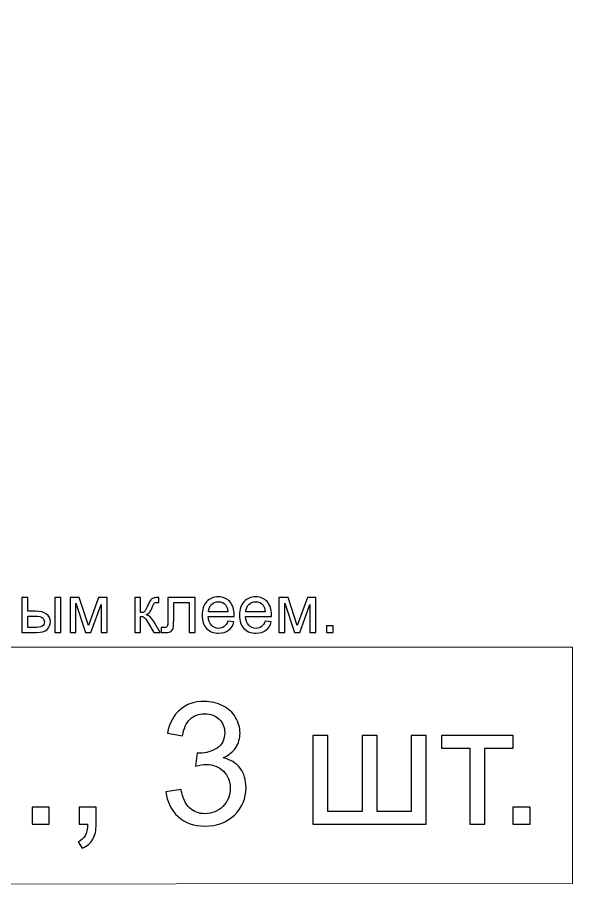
# Model space of a CAD drawing. Header units: millimetres. Extents: x -998 to 1016, y -1915 to 1914.
# Drawn here: x -289 to -218.9, y -1509.7 to -1400.2 of the extents above; entities that cross this region are included whole.
import ezdxf

# ---------------------------------------------------------------- set-up
doc = ezdxf.new("R2010")
doc.units = ezdxf.units.MM
doc.header["$MEASUREMENT"] = 0
doc.layers.add('layer 1', color=7, linetype='Continuous')

msp = doc.modelspace()

# ---------------------------------------------------------------- linework, layer by layer
at = {"layer": 'layer 1', "color": 143, "lineweight": 9}
msp.add_open_spline([(-484.008, -1400.1516), (-484.008, -1400.1516), (-505.2969, -1400.1516), (-505.2969, -1400.1516), (-505.2969, -1400.1516), (-519.0467, -1400.1516), (-518.938, -1413.1551), (-518.938, -1426.9021), (-518.938, -1426.9021), (-518.938, -1426.9021), (-518.938, -1509.738), (-518.938, -1509.738), (-518.938, -1509.738), (-518.938, -1509.738), (-218.938, -1509.4869), (-218.938, -1509.4869), (-218.938, -1509.4869), (-218.938, -1509.4869), (-218.938, -1479.6511), (-218.938, -1479.6511), (-218.938, -1479.6511), (-218.938, -1479.6511), (-472.2524, -1479.6511), (-472.2524, -1479.6511), (-472.2524, -1479.6511), (-472.2524, -1481.308), (-473.5955, -1482.6511), (-475.2524, -1482.6511), (-475.2524, -1482.6511), (-476.9093, -1482.6511), (-478.2524, -1481.308), (-478.2524, -1479.6511), (-478.2524, -1479.6511), (-478.2524, -1479.6511), (-478.2524, -1461.6511), (-478.2524, -1461.6511), (-478.2524, -1461.6511), (-478.2524, -1459.9942), (-476.9093, -1458.6511), (-475.2524, -1458.6511), (-475.2524, -1458.6511), (-473.5955, -1458.6511), (-472.2524, -1459.9942), (-472.2524, -1461.6511), (-472.2524, -1461.6511), (-472.2524, -1461.6511), (-459.008, -1461.6511), (-459.008, -1461.6511), (-459.008, -1461.6511), (-459.008, -1461.6511), (-459.008, -1426.651), (-459.008, -1426.651), (-459.008, -1426.651), (-459.008, -1412.901), (-470.2586, -1400.1516), (-484.008, -1400.1516)], degree=3, knots=[0, 0, 0, 0, 0.06666667, 0.06666667, 0.06666667, 0.06666667, 0.13333333, 0.13333333, 0.13333333, 0.13333333, 0.2, 0.2, 0.2, 0.2, 0.26666667, 0.26666667, 0.26666667, 0.26666667, 0.33333333, 0.33333333, 0.33333333, 0.33333333, 0.4, 0.4, 0.4, 0.4, 0.46666667, 0.46666667, 0.46666667, 0.46666667, 0.53333333, 0.53333333, 0.53333333, 0.53333333, 0.6, 0.6, 0.6, 0.6, 0.66666667, 0.66666667, 0.66666667, 0.66666667, 0.73333333, 0.73333333, 0.73333333, 0.73333333, 0.8, 0.8, 0.8, 0.8, 0.86666667, 0.86666667, 0.86666667, 0.86666667, 1, 1, 1, 1], dxfattribs=at)
at = {"layer": 'layer 1', "color": 250}
for points, knots in [([(-288.3937, -1473.3879), (-288.3937, -1473.3879), (-287.6486, -1473.3879), (-287.6486, -1473.3879), (-287.6486, -1473.3879), (-287.6486, -1473.3879), (-287.6486, -1475.1066), (-287.6486, -1475.1066), (-287.6486, -1475.1066), (-287.6486, -1475.1066), (-286.7088, -1475.1066), (-286.7088, -1475.1066), (-286.7088, -1475.1066), (-286.095, -1475.1066), (-285.6237, -1475.2252), (-285.2921, -1475.4636), (-285.2921, -1475.4636), (-284.9605, -1475.7021), (-284.7954, -1476.0309), (-284.7954, -1476.45), (-284.7954, -1476.45), (-284.7954, -1476.8169), (-284.9336, -1477.1302), (-285.2102, -1477.3912), (-285.2102, -1477.3912), (-285.4868, -1477.6523), (-285.9285, -1477.7821), (-286.5367, -1477.7821), (-286.5367, -1477.7821), (-286.5367, -1477.7821), (-288.3937, -1477.7821), (-288.3937, -1477.7821), (-288.3937, -1477.7821), (-288.3937, -1477.7821), (-288.3937, -1473.3879), (-288.3937, -1473.3879)], [0, 0, 0, 0, 0.1, 0.1, 0.1, 0.1, 0.2, 0.2, 0.2, 0.2, 0.3, 0.3, 0.3, 0.3, 0.4, 0.4, 0.4, 0.4, 0.5, 0.5, 0.5, 0.5, 0.6, 0.6, 0.6, 0.6, 0.7, 0.7, 0.7, 0.7, 0.8, 0.8, 0.8, 0.8, 1, 1, 1, 1]), ([(-284.2365, -1473.3879), (-284.2365, -1473.3879), (-283.4915, -1473.3879), (-283.4915, -1473.3879), (-283.4915, -1473.3879), (-283.4915, -1473.3879), (-283.4915, -1477.7821), (-283.4915, -1477.7821), (-283.4915, -1477.7821), (-283.4915, -1477.7821), (-284.2365, -1477.7821), (-284.2365, -1477.7821), (-284.2365, -1477.7821), (-284.2365, -1477.7821), (-284.2365, -1473.3879), (-284.2365, -1473.3879)], [0, 0, 0, 0, 0.2, 0.2, 0.2, 0.2, 0.4, 0.4, 0.4, 0.4, 0.6, 0.6, 0.6, 0.6, 1, 1, 1, 1]), ([(-282.3076, -1473.3879), (-282.3076, -1473.3879), (-281.1618, -1473.3879), (-281.1618, -1473.3879), (-281.1618, -1473.3879), (-281.1618, -1473.3879), (-280.0004, -1476.9044), (-280.0004, -1476.9044), (-280.0004, -1476.9044), (-280.0004, -1476.9044), (-278.7149, -1473.3879), (-278.7149, -1473.3879), (-278.7149, -1473.3879), (-278.7149, -1473.3879), (-277.6509, -1473.3879), (-277.6509, -1473.3879), (-277.6509, -1473.3879), (-277.6509, -1473.3879), (-277.6509, -1477.7821), (-277.6509, -1477.7821), (-277.6509, -1477.7821), (-277.6509, -1477.7821), (-278.396, -1477.7821), (-278.396, -1477.7821), (-278.396, -1477.7821), (-278.396, -1477.7821), (-278.396, -1474.2444), (-278.396, -1474.2444), (-278.396, -1474.2444), (-278.396, -1474.2444), (-279.69, -1477.7821), (-279.69, -1477.7821), (-279.69, -1477.7821), (-279.69, -1477.7821), (-280.356, -1477.7821), (-280.356, -1477.7821), (-280.356, -1477.7821), (-280.356, -1477.7821), (-281.5795, -1474.0751), (-281.5795, -1474.0751), (-281.5795, -1474.0751), (-281.5795, -1474.0751), (-281.5795, -1477.7821), (-281.5795, -1477.7821), (-281.5795, -1477.7821), (-281.5795, -1477.7821), (-282.3076, -1477.7821), (-282.3076, -1477.7821), (-282.3076, -1477.7821), (-282.3076, -1477.7821), (-282.3076, -1473.3879), (-282.3076, -1473.3879)], [0, 0, 0, 0, 0.07142857, 0.07142857, 0.07142857, 0.07142857, 0.14285714, 0.14285714, 0.14285714, 0.14285714, 0.21428571, 0.21428571, 0.21428571, 0.21428571, 0.28571429, 0.28571429, 0.28571429, 0.28571429, 0.35714286, 0.35714286, 0.35714286, 0.35714286, 0.42857143, 0.42857143, 0.42857143, 0.42857143, 0.5, 0.5, 0.5, 0.5, 0.57142857, 0.57142857, 0.57142857, 0.57142857, 0.64285714, 0.64285714, 0.64285714, 0.64285714, 0.71428571, 0.71428571, 0.71428571, 0.71428571, 0.78571429, 0.78571429, 0.78571429, 0.78571429, 0.85714286, 0.85714286, 0.85714286, 0.85714286, 1, 1, 1, 1]), ([(-274.1683, -1473.3879), (-274.1683, -1473.3879), (-273.4232, -1473.3879), (-273.4232, -1473.3879), (-273.4232, -1473.3879), (-273.4232, -1473.3879), (-273.4232, -1475.2844), (-273.4232, -1475.2844), (-273.4232, -1475.2844), (-273.1861, -1475.2844), (-273.0196, -1475.2393), (-272.9237, -1475.1475), (-272.9237, -1475.1475), (-272.8291, -1475.0572), (-272.6894, -1474.7934), (-272.5031, -1474.3545), (-272.5031, -1474.3545), (-272.3564, -1474.0074), (-272.2379, -1473.7788), (-272.1475, -1473.6687), (-272.1475, -1473.6687), (-272.0558, -1473.5586), (-271.9514, -1473.4838), (-271.8329, -1473.4457), (-271.8329, -1473.4457), (-271.7129, -1473.4076), (-271.5224, -1473.3879), (-271.2614, -1473.3879), (-271.2614, -1473.3879), (-271.2614, -1473.3879), (-271.1118, -1473.3879), (-271.1118, -1473.3879), (-271.1118, -1473.3879), (-271.1118, -1473.3879), (-271.1118, -1474.0017), (-271.1118, -1474.0017), (-271.1118, -1474.0017), (-271.1118, -1474.0017), (-271.3192, -1473.9975), (-271.3192, -1473.9975), (-271.3192, -1473.9975), (-271.5154, -1473.9975), (-271.641, -1474.0271), (-271.696, -1474.085), (-271.696, -1474.085), (-271.7538, -1474.1457), (-271.8427, -1474.3263), (-271.9613, -1474.6268), (-271.9613, -1474.6268), (-272.0742, -1474.9147), (-272.1772, -1475.1137), (-272.2717, -1475.2237), (-272.2717, -1475.2237), (-272.3649, -1475.3338), (-272.5102, -1475.434), (-272.7063, -1475.5257), (-272.7063, -1475.5257), (-272.386, -1475.6118), (-272.0699, -1475.9095), (-271.7595, -1476.4204), (-271.7595, -1476.4204), (-271.7595, -1476.4204), (-270.9425, -1477.7821), (-270.9425, -1477.7821), (-270.9425, -1477.7821), (-270.9425, -1477.7821), (-271.7609, -1477.7821), (-271.7609, -1477.7821), (-271.7609, -1477.7821), (-271.7609, -1477.7821), (-272.5666, -1476.4246), (-272.5666, -1476.4246), (-272.5666, -1476.4246), (-272.7289, -1476.1494), (-272.87, -1475.9688), (-272.99, -1475.8813), (-272.99, -1475.8813), (-273.1113, -1475.7938), (-273.2553, -1475.7501), (-273.4232, -1475.7501), (-273.4232, -1475.7501), (-273.4232, -1475.7501), (-273.4232, -1477.7821), (-273.4232, -1477.7821), (-273.4232, -1477.7821), (-273.4232, -1477.7821), (-274.1683, -1477.7821), (-274.1683, -1477.7821), (-274.1683, -1477.7821), (-274.1683, -1477.7821), (-274.1683, -1473.3879), (-274.1683, -1473.3879)], [0, 0, 0, 0, 0.04166667, 0.04166667, 0.04166667, 0.04166667, 0.08333333, 0.08333333, 0.08333333, 0.08333333, 0.125, 0.125, 0.125, 0.125, 0.16666667, 0.16666667, 0.16666667, 0.16666667, 0.20833333, 0.20833333, 0.20833333, 0.20833333, 0.25, 0.25, 0.25, 0.25, 0.29166667, 0.29166667, 0.29166667, 0.29166667, 0.33333333, 0.33333333, 0.33333333, 0.33333333, 0.375, 0.375, 0.375, 0.375, 0.41666667, 0.41666667, 0.41666667, 0.41666667, 0.45833333, 0.45833333, 0.45833333, 0.45833333, 0.5, 0.5, 0.5, 0.5, 0.54166667, 0.54166667, 0.54166667, 0.54166667, 0.58333333, 0.58333333, 0.58333333, 0.58333333, 0.625, 0.625, 0.625, 0.625, 0.66666667, 0.66666667, 0.66666667, 0.66666667, 0.70833333, 0.70833333, 0.70833333, 0.70833333, 0.75, 0.75, 0.75, 0.75, 0.79166667, 0.79166667, 0.79166667, 0.79166667, 0.83333333, 0.83333333, 0.83333333, 0.83333333, 0.875, 0.875, 0.875, 0.875, 0.91666667, 0.91666667, 0.91666667, 0.91666667, 1, 1, 1, 1]), ([(-269.997, -1473.3879), (-269.997, -1473.3879), (-266.5341, -1473.3879), (-266.5341, -1473.3879), (-266.5341, -1473.3879), (-266.5341, -1473.3879), (-266.5341, -1477.7779), (-266.5341, -1477.7779), (-266.5341, -1477.7779), (-266.5341, -1477.7779), (-267.2792, -1477.7779), (-267.2792, -1477.7779), (-267.2792, -1477.7779), (-267.2792, -1477.7779), (-267.2792, -1474.006), (-267.2792, -1474.006), (-267.2792, -1474.006), (-267.2792, -1474.006), (-269.252, -1474.006), (-269.252, -1474.006), (-269.252, -1474.006), (-269.252, -1474.006), (-269.252, -1476.1918), (-269.252, -1476.1918), (-269.252, -1476.1918), (-269.252, -1476.7012), (-269.2689, -1477.037), (-269.3013, -1477.2007), (-269.3013, -1477.2007), (-269.3352, -1477.363), (-269.4255, -1477.5041), (-269.5737, -1477.6255), (-269.5737, -1477.6255), (-269.7233, -1477.7468), (-269.9378, -1477.8075), (-270.2186, -1477.8075), (-270.2186, -1477.8075), (-270.3921, -1477.8075), (-270.5925, -1477.7962), (-270.8183, -1477.775), (-270.8183, -1477.775), (-270.8183, -1477.775), (-270.8183, -1477.1556), (-270.8183, -1477.1556), (-270.8183, -1477.1556), (-270.8183, -1477.1556), (-270.4923, -1477.1556), (-270.4923, -1477.1556), (-270.4923, -1477.1556), (-270.3385, -1477.1556), (-270.2285, -1477.14), (-270.1621, -1477.1076), (-270.1621, -1477.1076), (-270.0958, -1477.0765), (-270.0521, -1477.0257), (-270.0295, -1476.9566), (-270.0295, -1476.9566), (-270.0083, -1476.8875), (-269.997, -1476.6631), (-269.997, -1476.2835), (-269.997, -1476.2835), (-269.997, -1476.2835), (-269.997, -1473.3879), (-269.997, -1473.3879)], [0, 0, 0, 0, 0.05882353, 0.05882353, 0.05882353, 0.05882353, 0.11764706, 0.11764706, 0.11764706, 0.11764706, 0.17647059, 0.17647059, 0.17647059, 0.17647059, 0.23529412, 0.23529412, 0.23529412, 0.23529412, 0.29411765, 0.29411765, 0.29411765, 0.29411765, 0.35294118, 0.35294118, 0.35294118, 0.35294118, 0.41176471, 0.41176471, 0.41176471, 0.41176471, 0.47058824, 0.47058824, 0.47058824, 0.47058824, 0.52941176, 0.52941176, 0.52941176, 0.52941176, 0.58823529, 0.58823529, 0.58823529, 0.58823529, 0.64705882, 0.64705882, 0.64705882, 0.64705882, 0.70588235, 0.70588235, 0.70588235, 0.70588235, 0.76470588, 0.76470588, 0.76470588, 0.76470588, 0.82352941, 0.82352941, 0.82352941, 0.82352941, 0.88235294, 0.88235294, 0.88235294, 0.88235294, 1, 1, 1, 1]), ([(-262.4236, -1476.3597), (-262.4236, -1476.3597), (-261.6531, -1476.4613), (-261.6531, -1476.4613), (-261.6531, -1476.4613), (-261.7731, -1476.9086), (-261.9974, -1477.2572), (-262.3248, -1477.5041), (-262.3248, -1477.5041), (-262.6522, -1477.7511), (-263.0699, -1477.8752), (-263.5793, -1477.8752), (-263.5793, -1477.8752), (-264.2199, -1477.8752), (-264.7279, -1477.6777), (-265.1033, -1477.2826), (-265.1033, -1477.2826), (-265.4787, -1476.8889), (-265.6663, -1476.3343), (-265.6663, -1475.6217), (-265.6663, -1475.6217), (-265.6663, -1474.8851), (-265.4772, -1474.3122), (-265.0977, -1473.9058), (-265.0977, -1473.9058), (-264.7181, -1473.4979), (-264.2256, -1473.2947), (-263.6202, -1473.2947), (-263.6202, -1473.2947), (-263.0346, -1473.2947), (-262.5562, -1473.4937), (-262.1851, -1473.8931), (-262.1851, -1473.8931), (-261.814, -1474.2924), (-261.6277, -1474.854), (-261.6277, -1475.5779), (-261.6277, -1475.5779), (-261.6277, -1475.6217), (-261.6291, -1475.688), (-261.6319, -1475.7755), (-261.6319, -1475.7755), (-261.6319, -1475.7755), (-264.9043, -1475.7755), (-264.9043, -1475.7755), (-264.9043, -1475.7755), (-264.8761, -1476.2567), (-264.7406, -1476.6264), (-264.4951, -1476.8818), (-264.4951, -1476.8818), (-264.251, -1477.1372), (-263.9448, -1477.2656), (-263.5793, -1477.2656), (-263.5793, -1477.2656), (-263.3069, -1477.2656), (-263.0741, -1477.1937), (-262.8822, -1477.0497), (-262.8822, -1477.0497), (-262.6889, -1476.9058), (-262.5365, -1476.6758), (-262.4236, -1476.3597)], [0, 0, 0, 0, 0.0625, 0.0625, 0.0625, 0.0625, 0.125, 0.125, 0.125, 0.125, 0.1875, 0.1875, 0.1875, 0.1875, 0.25, 0.25, 0.25, 0.25, 0.3125, 0.3125, 0.3125, 0.3125, 0.375, 0.375, 0.375, 0.375, 0.4375, 0.4375, 0.4375, 0.4375, 0.5, 0.5, 0.5, 0.5, 0.5625, 0.5625, 0.5625, 0.5625, 0.625, 0.625, 0.625, 0.625, 0.6875, 0.6875, 0.6875, 0.6875, 0.75, 0.75, 0.75, 0.75, 0.8125, 0.8125, 0.8125, 0.8125, 0.875, 0.875, 0.875, 0.875, 1, 1, 1, 1]), ([(-264.862, -1475.1659), (-264.862, -1475.1659), (-262.4151, -1475.1659), (-262.4151, -1475.1659), (-262.4151, -1475.1659), (-262.4476, -1474.7962), (-262.5421, -1474.5196), (-262.6959, -1474.3347), (-262.6959, -1474.3347), (-262.9316, -1474.0483), (-263.2392, -1473.9044), (-263.616, -1473.9044), (-263.616, -1473.9044), (-263.9575, -1473.9044), (-264.2439, -1474.0187), (-264.4768, -1474.2473), (-264.4768, -1474.2473), (-264.7082, -1474.4759), (-264.8366, -1474.7821), (-264.862, -1475.1659)], [0, 0, 0, 0, 0.16666667, 0.16666667, 0.16666667, 0.16666667, 0.33333333, 0.33333333, 0.33333333, 0.33333333, 0.5, 0.5, 0.5, 0.5, 0.66666667, 0.66666667, 0.66666667, 0.66666667, 1, 1, 1, 1]), ([(-257.7147, -1476.3597), (-257.7147, -1476.3597), (-256.9442, -1476.4613), (-256.9442, -1476.4613), (-256.9442, -1476.4613), (-257.0642, -1476.9086), (-257.2885, -1477.2572), (-257.6159, -1477.5041), (-257.6159, -1477.5041), (-257.9433, -1477.7511), (-258.361, -1477.8752), (-258.8704, -1477.8752), (-258.8704, -1477.8752), (-259.511, -1477.8752), (-260.019, -1477.6777), (-260.3944, -1477.2826), (-260.3944, -1477.2826), (-260.7698, -1476.8889), (-260.9574, -1476.3343), (-260.9574, -1475.6217), (-260.9574, -1475.6217), (-260.9574, -1474.8851), (-260.7683, -1474.3122), (-260.3888, -1473.9058), (-260.3888, -1473.9058), (-260.0092, -1473.4979), (-259.5167, -1473.2947), (-258.9113, -1473.2947), (-258.9113, -1473.2947), (-258.3257, -1473.2947), (-257.8473, -1473.4937), (-257.4762, -1473.8931), (-257.4762, -1473.8931), (-257.1051, -1474.2924), (-256.9188, -1474.854), (-256.9188, -1475.5779), (-256.9188, -1475.5779), (-256.9188, -1475.6217), (-256.9202, -1475.688), (-256.923, -1475.7755), (-256.923, -1475.7755), (-256.923, -1475.7755), (-260.1954, -1475.7755), (-260.1954, -1475.7755), (-260.1954, -1475.7755), (-260.1672, -1476.2567), (-260.0317, -1476.6264), (-259.7862, -1476.8818), (-259.7862, -1476.8818), (-259.5421, -1477.1372), (-259.2359, -1477.2656), (-258.8704, -1477.2656), (-258.8704, -1477.2656), (-258.598, -1477.2656), (-258.3652, -1477.1937), (-258.1733, -1477.0497), (-258.1733, -1477.0497), (-257.98, -1476.9058), (-257.8276, -1476.6758), (-257.7147, -1476.3597)], [0, 0, 0, 0, 0.0625, 0.0625, 0.0625, 0.0625, 0.125, 0.125, 0.125, 0.125, 0.1875, 0.1875, 0.1875, 0.1875, 0.25, 0.25, 0.25, 0.25, 0.3125, 0.3125, 0.3125, 0.3125, 0.375, 0.375, 0.375, 0.375, 0.4375, 0.4375, 0.4375, 0.4375, 0.5, 0.5, 0.5, 0.5, 0.5625, 0.5625, 0.5625, 0.5625, 0.625, 0.625, 0.625, 0.625, 0.6875, 0.6875, 0.6875, 0.6875, 0.75, 0.75, 0.75, 0.75, 0.8125, 0.8125, 0.8125, 0.8125, 0.875, 0.875, 0.875, 0.875, 1, 1, 1, 1]), ([(-260.1531, -1475.1659), (-260.1531, -1475.1659), (-257.7062, -1475.1659), (-257.7062, -1475.1659), (-257.7062, -1475.1659), (-257.7387, -1474.7962), (-257.8332, -1474.5196), (-257.987, -1474.3347), (-257.987, -1474.3347), (-258.2227, -1474.0483), (-258.5303, -1473.9044), (-258.9071, -1473.9044), (-258.9071, -1473.9044), (-259.2486, -1473.9044), (-259.535, -1474.0187), (-259.7679, -1474.2473), (-259.7679, -1474.2473), (-259.9993, -1474.4759), (-260.1277, -1474.7821), (-260.1531, -1475.1659)], [0, 0, 0, 0, 0.16666667, 0.16666667, 0.16666667, 0.16666667, 0.33333333, 0.33333333, 0.33333333, 0.33333333, 0.5, 0.5, 0.5, 0.5, 0.66666667, 0.66666667, 0.66666667, 0.66666667, 1, 1, 1, 1]), ([(-255.9776, -1473.3879), (-255.9776, -1473.3879), (-254.8318, -1473.3879), (-254.8318, -1473.3879), (-254.8318, -1473.3879), (-254.8318, -1473.3879), (-253.6704, -1476.9044), (-253.6704, -1476.9044), (-253.6704, -1476.9044), (-253.6704, -1476.9044), (-252.3849, -1473.3879), (-252.3849, -1473.3879), (-252.3849, -1473.3879), (-252.3849, -1473.3879), (-251.3209, -1473.3879), (-251.3209, -1473.3879), (-251.3209, -1473.3879), (-251.3209, -1473.3879), (-251.3209, -1477.7821), (-251.3209, -1477.7821), (-251.3209, -1477.7821), (-251.3209, -1477.7821), (-252.066, -1477.7821), (-252.066, -1477.7821), (-252.066, -1477.7821), (-252.066, -1477.7821), (-252.066, -1474.2444), (-252.066, -1474.2444), (-252.066, -1474.2444), (-252.066, -1474.2444), (-253.36, -1477.7821), (-253.36, -1477.7821), (-253.36, -1477.7821), (-253.36, -1477.7821), (-254.026, -1477.7821), (-254.026, -1477.7821), (-254.026, -1477.7821), (-254.026, -1477.7821), (-255.2495, -1474.0751), (-255.2495, -1474.0751), (-255.2495, -1474.0751), (-255.2495, -1474.0751), (-255.2495, -1477.7821), (-255.2495, -1477.7821), (-255.2495, -1477.7821), (-255.2495, -1477.7821), (-255.9776, -1477.7821), (-255.9776, -1477.7821), (-255.9776, -1477.7821), (-255.9776, -1477.7821), (-255.9776, -1473.3879), (-255.9776, -1473.3879)], [0, 0, 0, 0, 0.07142857, 0.07142857, 0.07142857, 0.07142857, 0.14285714, 0.14285714, 0.14285714, 0.14285714, 0.21428571, 0.21428571, 0.21428571, 0.21428571, 0.28571429, 0.28571429, 0.28571429, 0.28571429, 0.35714286, 0.35714286, 0.35714286, 0.35714286, 0.42857143, 0.42857143, 0.42857143, 0.42857143, 0.5, 0.5, 0.5, 0.5, 0.57142857, 0.57142857, 0.57142857, 0.57142857, 0.64285714, 0.64285714, 0.64285714, 0.64285714, 0.71428571, 0.71428571, 0.71428571, 0.71428571, 0.78571429, 0.78571429, 0.78571429, 0.78571429, 0.85714286, 0.85714286, 0.85714286, 0.85714286, 1, 1, 1, 1]), ([(-287.6486, -1477.1725), (-287.6486, -1477.1725), (-286.8669, -1477.1725), (-286.8669, -1477.1725), (-286.8669, -1477.1725), (-286.397, -1477.1725), (-286.0597, -1477.1146), (-285.8593, -1476.9989), (-285.8593, -1476.9989), (-285.6575, -1476.8832), (-285.5574, -1476.7026), (-285.5574, -1476.4571), (-285.5574, -1476.4571), (-285.5574, -1476.2666), (-285.6321, -1476.0972), (-285.7803, -1475.9476), (-285.7803, -1475.9476), (-285.9299, -1475.7995), (-286.2587, -1475.7247), (-286.7681, -1475.7247), (-286.7681, -1475.7247), (-286.7681, -1475.7247), (-287.6486, -1475.7247), (-287.6486, -1475.7247), (-287.6486, -1475.7247), (-287.6486, -1475.7247), (-287.6486, -1477.1725), (-287.6486, -1477.1725)], [0, 0, 0, 0, 0.125, 0.125, 0.125, 0.125, 0.25, 0.25, 0.25, 0.25, 0.375, 0.375, 0.375, 0.375, 0.5, 0.5, 0.5, 0.5, 0.625, 0.625, 0.625, 0.625, 0.75, 0.75, 0.75, 0.75, 1, 1, 1, 1]), ([(-249.9704, -1477.7821), (-249.9704, -1477.7821), (-249.9704, -1476.9354), (-249.9704, -1476.9354), (-249.9704, -1476.9354), (-249.9704, -1476.9354), (-249.1238, -1476.9354), (-249.1238, -1476.9354), (-249.1238, -1476.9354), (-249.1238, -1476.9354), (-249.1238, -1477.7821), (-249.1238, -1477.7821), (-249.1238, -1477.7821), (-249.1238, -1477.7821), (-249.9704, -1477.7821), (-249.9704, -1477.7821)], [0, 0, 0, 0, 0.2, 0.2, 0.2, 0.2, 0.4, 0.4, 0.4, 0.4, 0.6, 0.6, 0.6, 0.6, 1, 1, 1, 1])]:
    msp.add_open_spline(points, degree=3, knots=knots, dxfattribs=at)
at = {"layer": 'layer 1', "color": 2}
for points, knots in [([(-270.2265, -1497.8793), (-270.2265, -1497.8793), (-268.3316, -1497.621), (-268.3316, -1497.621), (-268.3316, -1497.621), (-268.1127, -1498.6976), (-267.7466, -1499.4728), (-267.2263, -1499.9465), (-267.2263, -1499.9465), (-266.7059, -1500.4202), (-266.0671, -1500.6571), (-265.3098, -1500.6571), (-265.3098, -1500.6571), (-264.4126, -1500.6571), (-263.6554, -1500.3485), (-263.0453, -1499.7312), (-263.0453, -1499.7312), (-262.4352, -1499.1139), (-262.1301, -1498.3495), (-262.1301, -1497.4379), (-262.1301, -1497.4379), (-262.1301, -1496.5694), (-262.4137, -1495.8517), (-262.9843, -1495.2846), (-262.9843, -1495.2846), (-263.5513, -1494.7212), (-264.2727, -1494.4377), (-265.1519, -1494.4377), (-265.1519, -1494.4377), (-265.5108, -1494.4377), (-265.9558, -1494.5094), (-266.4906, -1494.6494), (-266.4906, -1494.6494), (-266.4906, -1494.6494), (-266.2788, -1492.9914), (-266.2788, -1492.9914), (-266.2788, -1492.9914), (-266.1532, -1493.0057), (-266.0491, -1493.0129), (-265.9738, -1493.0129), (-265.9738, -1493.0129), (-265.1627, -1493.0129), (-264.4378, -1492.8012), (-263.7882, -1492.3813), (-263.7882, -1492.3813), (-263.1422, -1491.9614), (-262.8192, -1491.3154), (-262.8192, -1490.4433), (-262.8192, -1490.4433), (-262.8192, -1489.7507), (-263.0561, -1489.1765), (-263.5262, -1488.7207), (-263.5262, -1488.7207), (-263.9963, -1488.2649), (-264.6028, -1488.0388), (-265.3457, -1488.0388), (-265.3457, -1488.0388), (-266.085, -1488.0388), (-266.6987, -1488.2721), (-267.1904, -1488.7386), (-267.1904, -1488.7386), (-267.682, -1489.2052), (-267.9979, -1489.905), (-268.1378, -1490.8381), (-268.1378, -1490.8381), (-268.1378, -1490.8381), (-270.0327, -1490.4936), (-270.0327, -1490.4936), (-270.0327, -1490.4936), (-269.7994, -1489.2231), (-269.2755, -1488.2362), (-268.4536, -1487.5364), (-268.4536, -1487.5364), (-267.6354, -1486.8366), (-266.6126, -1486.4884), (-265.3924, -1486.4884), (-265.3924, -1486.4884), (-264.5526, -1486.4884), (-263.7774, -1486.6679), (-263.0704, -1487.0304), (-263.0704, -1487.0304), (-262.3598, -1487.3892), (-261.8179, -1487.8809), (-261.4447, -1488.5018), (-261.4447, -1488.5018), (-261.0679, -1489.1262), (-260.8812, -1489.7866), (-260.8812, -1490.4864), (-260.8812, -1490.4864), (-260.8812, -1491.1503), (-261.0607, -1491.7532), (-261.416, -1492.2987), (-261.416, -1492.2987), (-261.7749, -1492.8442), (-262.306, -1493.2785), (-263.0058, -1493.6015), (-263.0058, -1493.6015), (-262.0943, -1493.8096), (-261.3873, -1494.2475), (-260.8812, -1494.9114), (-260.8812, -1494.9114), (-260.3788, -1495.5717), (-260.1276, -1496.4043), (-260.1276, -1497.3984), (-260.1276, -1497.3984), (-260.1276, -1498.7443), (-260.6193, -1499.8891), (-261.599, -1500.8258), (-261.599, -1500.8258), (-262.5823, -1501.7624), (-263.8241, -1502.229), (-265.3242, -1502.229), (-265.3242, -1502.229), (-266.6772, -1502.229), (-267.8005, -1501.8235), (-268.6941, -1501.016), (-268.6941, -1501.016), (-269.5913, -1500.2085), (-270.1009, -1499.1641), (-270.2265, -1497.8793)], [0, 0, 0, 0, 0.03225806, 0.03225806, 0.03225806, 0.03225806, 0.06451613, 0.06451613, 0.06451613, 0.06451613, 0.09677419, 0.09677419, 0.09677419, 0.09677419, 0.12903226, 0.12903226, 0.12903226, 0.12903226, 0.16129032, 0.16129032, 0.16129032, 0.16129032, 0.19354839, 0.19354839, 0.19354839, 0.19354839, 0.22580645, 0.22580645, 0.22580645, 0.22580645, 0.25806452, 0.25806452, 0.25806452, 0.25806452, 0.29032258, 0.29032258, 0.29032258, 0.29032258, 0.32258065, 0.32258065, 0.32258065, 0.32258065, 0.35483871, 0.35483871, 0.35483871, 0.35483871, 0.38709677, 0.38709677, 0.38709677, 0.38709677, 0.41935484, 0.41935484, 0.41935484, 0.41935484, 0.4516129, 0.4516129, 0.4516129, 0.4516129, 0.48387097, 0.48387097, 0.48387097, 0.48387097, 0.51612903, 0.51612903, 0.51612903, 0.51612903, 0.5483871, 0.5483871, 0.5483871, 0.5483871, 0.58064516, 0.58064516, 0.58064516, 0.58064516, 0.61290323, 0.61290323, 0.61290323, 0.61290323, 0.64516129, 0.64516129, 0.64516129, 0.64516129, 0.67741935, 0.67741935, 0.67741935, 0.67741935, 0.70967742, 0.70967742, 0.70967742, 0.70967742, 0.74193548, 0.74193548, 0.74193548, 0.74193548, 0.77419355, 0.77419355, 0.77419355, 0.77419355, 0.80645161, 0.80645161, 0.80645161, 0.80645161, 0.83870968, 0.83870968, 0.83870968, 0.83870968, 0.87096774, 0.87096774, 0.87096774, 0.87096774, 0.90322581, 0.90322581, 0.90322581, 0.90322581, 0.93548387, 0.93548387, 0.93548387, 0.93548387, 1, 1, 1, 1]), ([(-251.6866, -1490.795), (-251.6866, -1490.795), (-249.7917, -1490.795), (-249.7917, -1490.795), (-249.7917, -1490.795), (-249.7917, -1490.795), (-249.7917, -1500.3987), (-249.7917, -1500.3987), (-249.7917, -1500.3987), (-249.7917, -1500.3987), (-245.4852, -1500.3987), (-245.4852, -1500.3987), (-245.4852, -1500.3987), (-245.4852, -1500.3987), (-245.4852, -1490.795), (-245.4852, -1490.795), (-245.4852, -1490.795), (-245.4852, -1490.795), (-243.5903, -1490.795), (-243.5903, -1490.795), (-243.5903, -1490.795), (-243.5903, -1490.795), (-243.5903, -1500.3987), (-243.5903, -1500.3987), (-243.5903, -1500.3987), (-243.5903, -1500.3987), (-239.2837, -1500.3987), (-239.2837, -1500.3987), (-239.2837, -1500.3987), (-239.2837, -1500.3987), (-239.2837, -1490.795), (-239.2837, -1490.795), (-239.2837, -1490.795), (-239.2837, -1490.795), (-237.3888, -1490.795), (-237.3888, -1490.795), (-237.3888, -1490.795), (-237.3888, -1490.795), (-237.3888, -1501.9706), (-237.3888, -1501.9706), (-237.3888, -1501.9706), (-237.3888, -1501.9706), (-251.6866, -1501.9706), (-251.6866, -1501.9706), (-251.6866, -1501.9706), (-251.6866, -1501.9706), (-251.6866, -1490.795), (-251.6866, -1490.795)], [0, 0, 0, 0, 0.07692308, 0.07692308, 0.07692308, 0.07692308, 0.15384615, 0.15384615, 0.15384615, 0.15384615, 0.23076923, 0.23076923, 0.23076923, 0.23076923, 0.30769231, 0.30769231, 0.30769231, 0.30769231, 0.38461538, 0.38461538, 0.38461538, 0.38461538, 0.46153846, 0.46153846, 0.46153846, 0.46153846, 0.53846154, 0.53846154, 0.53846154, 0.53846154, 0.61538462, 0.61538462, 0.61538462, 0.61538462, 0.69230769, 0.69230769, 0.69230769, 0.69230769, 0.76923077, 0.76923077, 0.76923077, 0.76923077, 0.84615385, 0.84615385, 0.84615385, 0.84615385, 1, 1, 1, 1]), ([(-235.4687, -1490.795), (-235.4687, -1490.795), (-226.4249, -1490.795), (-226.4249, -1490.795), (-226.4249, -1490.795), (-226.4249, -1490.795), (-226.4249, -1492.3669), (-226.4249, -1492.3669), (-226.4249, -1492.3669), (-226.4249, -1492.3669), (-229.9994, -1492.3669), (-229.9994, -1492.3669), (-229.9994, -1492.3669), (-229.9994, -1492.3669), (-229.9994, -1501.9706), (-229.9994, -1501.9706), (-229.9994, -1501.9706), (-229.9994, -1501.9706), (-231.8943, -1501.9706), (-231.8943, -1501.9706), (-231.8943, -1501.9706), (-231.8943, -1501.9706), (-231.8943, -1492.3669), (-231.8943, -1492.3669), (-231.8943, -1492.3669), (-231.8943, -1492.3669), (-235.4687, -1492.3669), (-235.4687, -1492.3669), (-235.4687, -1492.3669), (-235.4687, -1492.3669), (-235.4687, -1490.795), (-235.4687, -1490.795)], [0, 0, 0, 0, 0.11111111, 0.11111111, 0.11111111, 0.11111111, 0.22222222, 0.22222222, 0.22222222, 0.22222222, 0.33333333, 0.33333333, 0.33333333, 0.33333333, 0.44444444, 0.44444444, 0.44444444, 0.44444444, 0.55555556, 0.55555556, 0.55555556, 0.55555556, 0.66666667, 0.66666667, 0.66666667, 0.66666667, 0.77777778, 0.77777778, 0.77777778, 0.77777778, 1, 1, 1, 1]), ([(-287.1192, -1501.9706), (-287.1192, -1501.9706), (-287.1192, -1499.8173), (-287.1192, -1499.8173), (-287.1192, -1499.8173), (-287.1192, -1499.8173), (-284.9659, -1499.8173), (-284.9659, -1499.8173), (-284.9659, -1499.8173), (-284.9659, -1499.8173), (-284.9659, -1501.9706), (-284.9659, -1501.9706), (-284.9659, -1501.9706), (-284.9659, -1501.9706), (-287.1192, -1501.9706), (-287.1192, -1501.9706)], [0, 0, 0, 0, 0.2, 0.2, 0.2, 0.2, 0.4, 0.4, 0.4, 0.4, 0.6, 0.6, 0.6, 0.6, 1, 1, 1, 1]), ([(-281.1797, -1501.9706), (-281.1797, -1501.9706), (-281.1797, -1499.8173), (-281.1797, -1499.8173), (-281.1797, -1499.8173), (-281.1797, -1499.8173), (-279.0264, -1499.8173), (-279.0264, -1499.8173), (-279.0264, -1499.8173), (-279.0264, -1499.8173), (-279.0264, -1501.9706), (-279.0264, -1501.9706), (-279.0264, -1501.9706), (-279.0264, -1502.7637), (-279.1663, -1503.4061), (-279.4499, -1503.8942), (-279.4499, -1503.8942), (-279.7298, -1504.3823), (-280.1784, -1504.7627), (-280.7921, -1505.0283), (-280.7921, -1505.0283), (-280.7921, -1505.0283), (-281.3089, -1504.21), (-281.3089, -1504.21), (-281.3089, -1504.21), (-280.9069, -1504.0342), (-280.6126, -1503.7758), (-280.426, -1503.4384), (-280.426, -1503.4384), (-280.2358, -1503.0975), (-280.1281, -1502.6094), (-280.1066, -1501.9706), (-280.1066, -1501.9706), (-280.1066, -1501.9706), (-281.1797, -1501.9706), (-281.1797, -1501.9706)], [0, 0, 0, 0, 0.1, 0.1, 0.1, 0.1, 0.2, 0.2, 0.2, 0.2, 0.3, 0.3, 0.3, 0.3, 0.4, 0.4, 0.4, 0.4, 0.5, 0.5, 0.5, 0.5, 0.6, 0.6, 0.6, 0.6, 0.7, 0.7, 0.7, 0.7, 0.8, 0.8, 0.8, 0.8, 1, 1, 1, 1]), ([(-226.4644, -1501.9706), (-226.4644, -1501.9706), (-226.4644, -1499.8173), (-226.4644, -1499.8173), (-226.4644, -1499.8173), (-226.4644, -1499.8173), (-224.3111, -1499.8173), (-224.3111, -1499.8173), (-224.3111, -1499.8173), (-224.3111, -1499.8173), (-224.3111, -1501.9706), (-224.3111, -1501.9706), (-224.3111, -1501.9706), (-224.3111, -1501.9706), (-226.4644, -1501.9706), (-226.4644, -1501.9706)], [0, 0, 0, 0, 0.2, 0.2, 0.2, 0.2, 0.4, 0.4, 0.4, 0.4, 0.6, 0.6, 0.6, 0.6, 1, 1, 1, 1])]:
    msp.add_open_spline(points, degree=3, knots=knots, dxfattribs=at)

doc.saveas('drawing.dxf')
